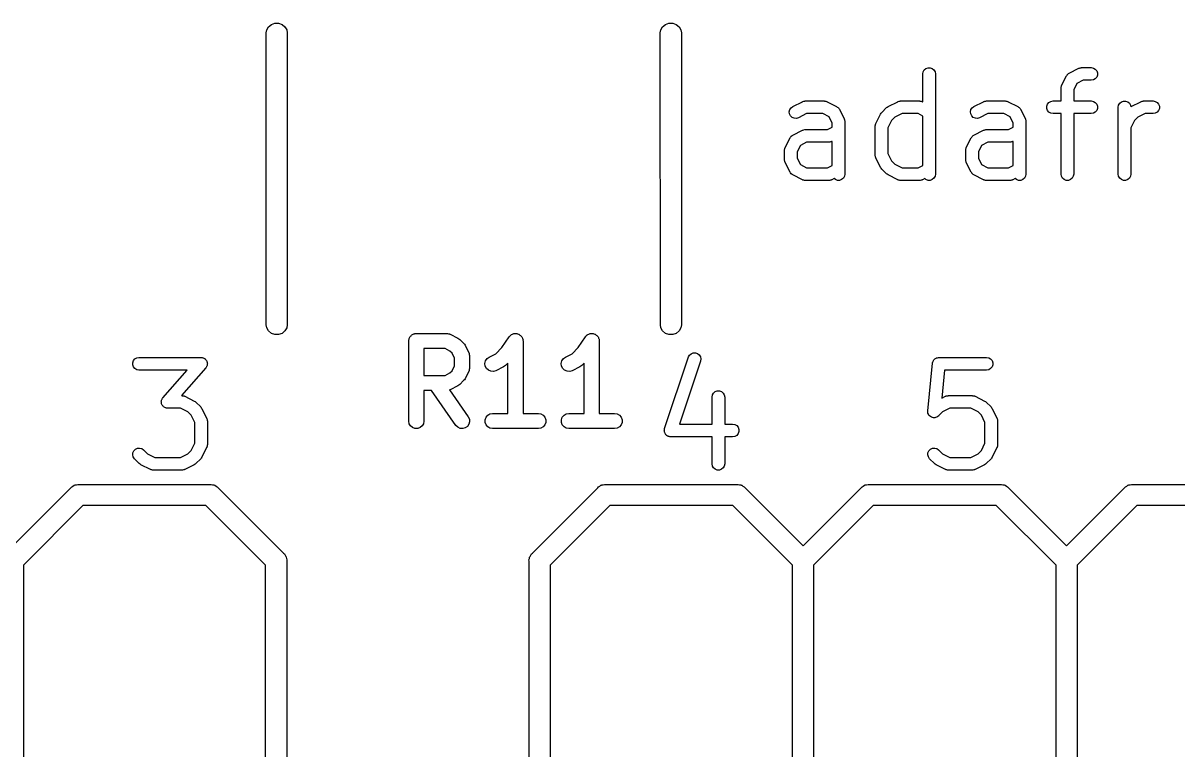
# Model space of a CAD drawing. Extents: x 116.1 to 178.6, y -119.4 to -92.3.
# Drawn here: x 130.82 to 141.95, y -112.41 to -105.41 of the extents above; entities that cross this region are included whole.
import ezdxf

# ---------------------------------------------------------------- set-up
doc = ezdxf.new("R2010")
doc.units = 0
doc.header["$MEASUREMENT"] = 0
doc.layers.add('BLACK', color=7, linetype='CONTINUOUS')

msp = doc.modelspace()

# ---------------------------------------------------------------- linework, layer by layer
at = {"layer": 'BLACK', "linetype": 'CONTINUOUS'}
for p, q in [((133.169, -105.473), (133.187, -105.442)), ((133.187, -105.442), (133.215, -105.419)), ((133.215, -105.419), (133.248, -105.407)), ((133.248, -105.407), (133.284, -105.407)), ((133.284, -105.407), (133.318, -105.419)), ((133.318, -105.419), (133.345, -105.442)), ((133.345, -105.442), (133.363, -105.473)), ((136.969, -105.473), (136.987, -105.442)), ((136.987, -105.442), (137.015, -105.419)), ((137.015, -105.419), (137.048, -105.407)), ((137.048, -105.407), (137.084, -105.407)), ((137.084, -105.407), (137.118, -105.419)), ((137.118, -105.419), (137.145, -105.442)), ((137.145, -105.442), (137.163, -105.473)), ((133.165, -105.5), (133.169, -105.473)), ((133.165, -108.317), (133.165, -105.5)), ((133.363, -105.473), (133.368, -105.5)), ((133.368, -105.5), (133.368, -108.317)), ((136.964, -105.5), (136.969, -105.473)), ((136.965, -108.317), (136.964, -105.5)), ((137.163, -105.473), (137.168, -105.5)), ((137.168, -105.5), (137.168, -108.317)), ((139.495, -105.897), (139.499, -105.877)), ((139.499, -105.877), (139.509, -105.858)), ((139.509, -105.858), (139.526, -105.845)), ((139.526, -105.845), (139.546, -105.837)), ((139.546, -105.837), (139.567, -105.837)), ((139.567, -105.837), (139.587, -105.845)), ((139.587, -105.845), (139.603, -105.858)), ((139.603, -105.858), (139.613, -105.877)), ((139.613, -105.877), (139.617, -105.897)), ((140.901, -105.894), (140.908, -105.889)), ((140.908, -105.889), (141, -105.843)), ((141, -105.843), (141.003, -105.842)), ((141.003, -105.842), (141.006, -105.84)), ((141.006, -105.84), (141.013, -105.839)), ((141.013, -105.839), (141.02, -105.837)), ((141.02, -105.837), (141.023, -105.837)), ((141.023, -105.837), (141.027, -105.836)), ((141.027, -105.836), (141.119, -105.836)), ((141.119, -105.836), (141.14, -105.84)), ((141.14, -105.84), (141.158, -105.851)), ((141.158, -105.851), (141.172, -105.867)), ((141.172, -105.867), (141.179, -105.887)), ((141.179, -105.887), (141.179, -105.908)), ((139.495, -106.166), (139.495, -105.897)), ((139.617, -105.897), (139.617, -106.863)), ((140.834, -106.008), (140.88, -105.916)), ((140.88, -105.916), (140.886, -105.909)), ((140.886, -105.909), (140.891, -105.901)), ((140.891, -105.901), (140.892, -105.9)), ((140.892, -105.9), (140.893, -105.899)), ((140.893, -105.899), (140.901, -105.894)), ((140.98, -105.989), (140.95, -106.05)), ((141.041, -105.958), (140.98, -105.989)), ((141.119, -105.958), (141.041, -105.958)), ((141.14, -105.955), (141.119, -105.958)), ((141.158, -105.944), (141.14, -105.955)), ((141.172, -105.928), (141.158, -105.944)), ((141.179, -105.908), (141.172, -105.928)), ((140.828, -106.028), (140.83, -106.022)), ((140.829, -106.032), (140.828, -106.028)), ((140.828, -106.035), (140.829, -106.032)), ((140.828, -106.158), (140.828, -106.035)), ((140.83, -106.022), (140.832, -106.014)), ((140.832, -106.014), (140.833, -106.011)), ((140.833, -106.011), (140.834, -106.008)), ((140.95, -106.05), (140.95, -106.158)), ((138.213, -106.241), (138.225, -106.223)), ((138.225, -106.223), (138.242, -106.211)), ((138.242, -106.211), (138.334, -106.165)), ((138.334, -106.165), (138.337, -106.164)), ((138.337, -106.164), (138.34, -106.162)), ((138.34, -106.162), (138.347, -106.161)), ((138.347, -106.161), (138.354, -106.159)), ((138.354, -106.159), (138.358, -106.159)), ((138.358, -106.159), (138.361, -106.158)), ((138.361, -106.158), (138.545, -106.158)), ((138.545, -106.158), (138.548, -106.159)), ((138.548, -106.159), (138.552, -106.159)), ((138.552, -106.159), (138.559, -106.161)), ((138.559, -106.161), (138.566, -106.162)), ((138.566, -106.162), (138.569, -106.164)), ((138.569, -106.164), (138.572, -106.165)), ((138.572, -106.165), (138.664, -106.211)), ((138.664, -106.211), (138.671, -106.216)), ((138.671, -106.216), (138.679, -106.221)), ((138.679, -106.221), (138.68, -106.222)), ((138.68, -106.222), (138.681, -106.223)), ((138.681, -106.223), (138.686, -106.231)), ((139.099, -106.268), (139.145, -106.222)), ((139.145, -106.222), (139.153, -106.216)), ((139.153, -106.216), (139.161, -106.211)), ((139.161, -106.211), (139.253, -106.165)), ((139.253, -106.165), (139.256, -106.164)), ((139.256, -106.164), (139.259, -106.162)), ((139.259, -106.162), (139.267, -106.161)), ((139.267, -106.161), (139.273, -106.159)), ((139.273, -106.159), (139.277, -106.159)), ((139.277, -106.159), (139.28, -106.158)), ((139.28, -106.158), (139.464, -106.158)), ((139.464, -106.158), (139.468, -106.159)), ((139.468, -106.159), (139.471, -106.159)), ((139.471, -106.159), (139.478, -106.161)), ((139.478, -106.161), (139.485, -106.162)), ((139.485, -106.162), (139.488, -106.164)), ((139.488, -106.164), (139.491, -106.165)), ((139.491, -106.165), (139.495, -106.166)), ((139.96, -106.241), (139.971, -106.223)), ((139.971, -106.223), (139.988, -106.211)), ((139.988, -106.211), (140.08, -106.165)), ((140.08, -106.165), (140.084, -106.164)), ((140.084, -106.164), (140.087, -106.162)), ((140.087, -106.162), (140.094, -106.161)), ((140.094, -106.161), (140.101, -106.159)), ((140.101, -106.159), (140.104, -106.159)), ((140.104, -106.159), (140.108, -106.158)), ((140.108, -106.158), (140.291, -106.158)), ((140.291, -106.158), (140.295, -106.159)), ((140.295, -106.159), (140.298, -106.159)), ((140.298, -106.159), (140.305, -106.161)), ((140.305, -106.161), (140.312, -106.162)), ((140.312, -106.162), (140.315, -106.164)), ((140.315, -106.164), (140.319, -106.165)), ((140.319, -106.165), (140.411, -106.211)), ((140.411, -106.211), (140.418, -106.216)), ((140.418, -106.216), (140.425, -106.221)), ((140.425, -106.221), (140.426, -106.222)), ((140.426, -106.222), (140.428, -106.223)), ((140.428, -106.223), (140.433, -106.231)), ((140.691, -106.209), (140.698, -106.189)), ((140.691, -106.23), (140.691, -106.209)), ((140.698, -106.189), (140.712, -106.172)), ((140.712, -106.172), (140.73, -106.162)), ((140.73, -106.162), (140.751, -106.158)), ((140.751, -106.158), (140.828, -106.158)), ((140.95, -106.158), (141.119, -106.158)), ((141.119, -106.158), (141.14, -106.162)), ((141.14, -106.162), (141.158, -106.172)), ((141.158, -106.172), (141.172, -106.189)), ((141.172, -106.189), (141.179, -106.209)), ((141.179, -106.209), (141.179, -106.23)), ((141.38, -106.219), (141.383, -106.198)), ((141.38, -106.863), (141.38, -106.219)), ((141.383, -106.198), (141.394, -106.18)), ((141.394, -106.18), (141.41, -106.166)), ((141.41, -106.166), (141.43, -106.159)), ((141.43, -106.159), (141.451, -106.159)), ((141.451, -106.159), (141.471, -106.166)), ((141.471, -106.166), (141.487, -106.18)), ((141.487, -106.18), (141.498, -106.198)), ((141.498, -106.198), (141.501, -106.214)), ((141.501, -106.214), (141.505, -106.211)), ((141.505, -106.211), (141.597, -106.165)), ((141.597, -106.165), (141.6, -106.164)), ((141.6, -106.164), (141.604, -106.162)), ((141.604, -106.162), (141.611, -106.161)), ((141.611, -106.161), (141.617, -106.159)), ((141.617, -106.159), (141.621, -106.159)), ((141.621, -106.159), (141.624, -106.158)), ((141.624, -106.158), (141.716, -106.158)), ((141.716, -106.158), (141.737, -106.162)), ((141.737, -106.162), (141.755, -106.172)), ((141.755, -106.172), (141.769, -106.189)), ((141.769, -106.189), (141.776, -106.209)), ((141.776, -106.209), (141.776, -106.23)), ((138.208, -106.261), (138.213, -106.241)), ((138.211, -106.283), (138.208, -106.261)), ((138.22, -106.301), (138.211, -106.283)), ((138.236, -106.316), (138.22, -106.301)), ((138.255, -106.324), (138.236, -106.316)), ((138.276, -106.326), (138.255, -106.324)), ((138.296, -106.32), (138.276, -106.326)), ((138.375, -106.28), (138.296, -106.32)), ((138.531, -106.28), (138.375, -106.28)), ((138.591, -106.311), (138.531, -106.28)), ((138.622, -106.371), (138.591, -106.311)), ((138.686, -106.231), (138.691, -106.238)), ((138.691, -106.238), (138.737, -106.33)), ((138.737, -106.33), (138.738, -106.333)), ((138.738, -106.333), (138.74, -106.336)), ((139.042, -106.376), (139.088, -106.284)), ((139.088, -106.284), (139.094, -106.276)), ((139.094, -106.276), (139.099, -106.268)), ((139.225, -106.315), (139.193, -106.347)), ((139.295, -106.28), (139.225, -106.315)), ((139.45, -106.28), (139.295, -106.28)), ((139.495, -106.303), (139.45, -106.28)), ((139.495, -106.779), (139.495, -106.303)), ((139.955, -106.261), (139.96, -106.241)), ((139.957, -106.283), (139.955, -106.261)), ((139.967, -106.301), (139.957, -106.283)), ((139.982, -106.316), (139.967, -106.301)), ((140.002, -106.324), (139.982, -106.316)), ((140.023, -106.326), (140.002, -106.324)), ((140.043, -106.32), (140.023, -106.326)), ((140.122, -106.28), (140.043, -106.32)), ((140.277, -106.28), (140.122, -106.28)), ((140.338, -106.311), (140.277, -106.28)), ((140.368, -106.371), (140.338, -106.311)), ((140.433, -106.231), (140.438, -106.238)), ((140.438, -106.238), (140.484, -106.33)), ((140.484, -106.33), (140.485, -106.333)), ((140.485, -106.333), (140.487, -106.336)), ((140.698, -106.25), (140.691, -106.23)), ((140.712, -106.266), (140.698, -106.25)), ((140.73, -106.276), (140.712, -106.266)), ((140.751, -106.28), (140.73, -106.276)), ((140.828, -106.28), (140.751, -106.28)), ((140.828, -106.863), (140.828, -106.28)), ((141.119, -106.28), (140.95, -106.28)), ((140.95, -106.28), (140.95, -106.863)), ((141.14, -106.276), (141.119, -106.28)), ((141.158, -106.266), (141.14, -106.276)), ((141.172, -106.25), (141.158, -106.266)), ((141.179, -106.23), (141.172, -106.25)), ((141.569, -106.315), (141.537, -106.347)), ((141.639, -106.28), (141.569, -106.315)), ((141.716, -106.28), (141.639, -106.28)), ((141.737, -106.276), (141.716, -106.28)), ((141.755, -106.266), (141.737, -106.276)), ((141.769, -106.25), (141.755, -106.266)), ((141.776, -106.23), (141.769, -106.25)), ((138.242, -106.486), (138.334, -106.44)), ((138.334, -106.44), (138.337, -106.439)), ((138.337, -106.439), (138.34, -106.438)), ((138.34, -106.438), (138.347, -106.436)), ((138.347, -106.436), (138.354, -106.434)), ((138.354, -106.434), (138.358, -106.435)), ((138.358, -106.435), (138.361, -106.434)), ((138.361, -106.434), (138.576, -106.434)), ((138.576, -106.434), (138.622, -106.411)), ((138.622, -106.411), (138.622, -106.371)), ((138.74, -106.336), (138.741, -106.343)), ((138.741, -106.343), (138.743, -106.35)), ((138.743, -106.35), (138.743, -106.354)), ((138.743, -106.354), (138.744, -106.357)), ((138.744, -106.357), (138.744, -106.863)), ((139.036, -106.396), (139.038, -106.389)), ((139.036, -106.4), (139.036, -106.396)), ((139.036, -106.403), (139.036, -106.4)), ((139.036, -106.679), (139.036, -106.403)), ((139.038, -106.389), (139.039, -106.382)), ((139.039, -106.382), (139.041, -106.379)), ((139.041, -106.379), (139.042, -106.376)), ((139.193, -106.347), (139.157, -106.417)), ((139.157, -106.417), (139.157, -106.664)), ((139.988, -106.486), (140.08, -106.44)), ((140.08, -106.44), (140.084, -106.439)), ((140.084, -106.439), (140.087, -106.438)), ((140.087, -106.438), (140.094, -106.436)), ((140.094, -106.436), (140.101, -106.434)), ((140.101, -106.434), (140.104, -106.435)), ((140.104, -106.435), (140.108, -106.434)), ((140.108, -106.434), (140.323, -106.434)), ((140.323, -106.434), (140.368, -106.411)), ((140.368, -106.411), (140.368, -106.371)), ((140.487, -106.336), (140.488, -106.343)), ((140.488, -106.343), (140.49, -106.35)), ((140.49, -106.35), (140.49, -106.354)), ((140.49, -106.354), (140.49, -106.357)), ((140.49, -106.357), (140.49, -106.863)), ((141.537, -106.347), (141.501, -106.417)), ((141.501, -106.417), (141.501, -106.863)), ((138.169, -106.606), (138.215, -106.514)), ((138.215, -106.514), (138.22, -106.506)), ((138.22, -106.506), (138.225, -106.499)), ((138.225, -106.499), (138.226, -106.498)), ((138.226, -106.498), (138.227, -106.497)), ((138.227, -106.497), (138.235, -106.492)), ((138.235, -106.492), (138.242, -106.486)), ((138.375, -106.556), (138.315, -106.586)), ((138.591, -106.556), (138.375, -106.556)), ((138.594, -106.555), (138.591, -106.556)), ((138.598, -106.556), (138.594, -106.555)), ((138.605, -106.553), (138.598, -106.556)), ((138.612, -106.552), (138.605, -106.553)), ((138.615, -106.55), (138.612, -106.552)), ((138.618, -106.549), (138.615, -106.55)), ((138.622, -106.548), (138.618, -106.549)), ((138.622, -106.779), (138.622, -106.548)), ((139.915, -106.606), (139.961, -106.514)), ((139.961, -106.514), (139.967, -106.506)), ((139.967, -106.506), (139.971, -106.499)), ((139.971, -106.499), (139.973, -106.498)), ((139.973, -106.498), (139.974, -106.497)), ((139.974, -106.497), (139.981, -106.492)), ((139.981, -106.492), (139.988, -106.486)), ((140.122, -106.556), (140.061, -106.586)), ((140.337, -106.556), (140.122, -106.556)), ((140.341, -106.555), (140.337, -106.556)), ((140.344, -106.556), (140.341, -106.555)), ((140.351, -106.553), (140.344, -106.556)), ((140.358, -106.552), (140.351, -106.553)), ((140.361, -106.55), (140.358, -106.552)), ((140.365, -106.549), (140.361, -106.55)), ((140.368, -106.548), (140.365, -106.549)), ((140.368, -106.779), (140.368, -106.548)), ((138.162, -106.633), (138.163, -106.629)), ((138.162, -106.725), (138.162, -106.633)), ((138.163, -106.626), (138.165, -106.619)), ((138.163, -106.629), (138.163, -106.626)), ((138.165, -106.619), (138.166, -106.612)), ((138.166, -106.612), (138.168, -106.609)), ((138.168, -106.609), (138.169, -106.606)), ((138.315, -106.586), (138.284, -106.647)), ((138.284, -106.647), (138.284, -106.71)), ((139.157, -106.664), (139.193, -106.735)), ((139.909, -106.626), (139.911, -106.619)), ((139.909, -106.629), (139.909, -106.626)), ((139.909, -106.633), (139.909, -106.629)), ((139.909, -106.725), (139.909, -106.633)), ((139.911, -106.619), (139.912, -106.612)), ((139.912, -106.612), (139.914, -106.609)), ((139.914, -106.609), (139.915, -106.606)), ((140.061, -106.586), (140.031, -106.647)), ((140.031, -106.647), (140.031, -106.71)), ((138.163, -106.728), (138.162, -106.725)), ((138.163, -106.732), (138.163, -106.728)), ((138.165, -106.739), (138.163, -106.732)), ((138.166, -106.746), (138.165, -106.739)), ((138.168, -106.749), (138.166, -106.746)), ((138.169, -106.752), (138.168, -106.749)), ((138.215, -106.844), (138.169, -106.752)), ((138.284, -106.71), (138.315, -106.771)), ((138.315, -106.771), (138.375, -106.802)), ((138.576, -106.802), (138.622, -106.779)), ((139.036, -106.682), (139.036, -106.679)), ((139.036, -106.686), (139.036, -106.682)), ((139.038, -106.693), (139.036, -106.686)), ((139.039, -106.7), (139.038, -106.693)), ((139.041, -106.703), (139.039, -106.7)), ((139.042, -106.706), (139.041, -106.703)), ((139.088, -106.798), (139.042, -106.706)), ((139.193, -106.735), (139.225, -106.767)), ((139.225, -106.767), (139.295, -106.802)), ((139.45, -106.802), (139.495, -106.779)), ((139.909, -106.728), (139.909, -106.725)), ((139.909, -106.732), (139.909, -106.728)), ((139.911, -106.739), (139.909, -106.732)), ((139.912, -106.746), (139.911, -106.739)), ((139.914, -106.749), (139.912, -106.746)), ((139.915, -106.752), (139.914, -106.749)), ((139.961, -106.844), (139.915, -106.752)), ((140.031, -106.71), (140.061, -106.771)), ((140.061, -106.771), (140.122, -106.802)), ((140.323, -106.802), (140.368, -106.779)), ((138.22, -106.851), (138.215, -106.844)), ((138.225, -106.859), (138.22, -106.851)), ((138.226, -106.86), (138.225, -106.859)), ((138.227, -106.861), (138.226, -106.86)), ((138.235, -106.866), (138.227, -106.861)), ((138.242, -106.871), (138.235, -106.866)), ((138.334, -106.917), (138.242, -106.871)), ((138.375, -106.802), (138.576, -106.802)), ((138.74, -106.883), (138.73, -106.902)), ((138.744, -106.863), (138.74, -106.883)), ((139.094, -106.806), (139.088, -106.798)), ((139.099, -106.814), (139.094, -106.806)), ((139.145, -106.86), (139.099, -106.814)), ((139.153, -106.865), (139.145, -106.86)), ((139.161, -106.871), (139.153, -106.865)), ((139.253, -106.917), (139.161, -106.871)), ((139.295, -106.802), (139.45, -106.802)), ((139.613, -106.883), (139.603, -106.902)), ((139.617, -106.863), (139.613, -106.883)), ((139.967, -106.851), (139.961, -106.844)), ((139.971, -106.859), (139.967, -106.851)), ((139.973, -106.86), (139.971, -106.859)), ((139.974, -106.861), (139.973, -106.86)), ((139.981, -106.866), (139.974, -106.861)), ((139.988, -106.871), (139.981, -106.866)), ((140.08, -106.917), (139.988, -106.871)), ((140.122, -106.802), (140.323, -106.802)), ((140.487, -106.883), (140.476, -106.902)), ((140.49, -106.863), (140.487, -106.883)), ((140.832, -106.883), (140.828, -106.863)), ((140.842, -106.902), (140.832, -106.883)), ((140.946, -106.883), (140.936, -106.902)), ((140.95, -106.863), (140.946, -106.883)), ((141.383, -106.883), (141.38, -106.863)), ((141.394, -106.902), (141.383, -106.883)), ((141.498, -106.883), (141.487, -106.902)), ((141.501, -106.863), (141.498, -106.883)), ((138.337, -106.918), (138.334, -106.917)), ((138.34, -106.92), (138.337, -106.918)), ((138.347, -106.921), (138.34, -106.92)), ((138.354, -106.923), (138.347, -106.921)), ((138.358, -106.923), (138.354, -106.923)), ((138.361, -106.924), (138.358, -106.923)), ((138.591, -106.924), (138.361, -106.924)), ((138.594, -106.923), (138.591, -106.924)), ((138.598, -106.923), (138.594, -106.923)), ((138.605, -106.921), (138.598, -106.923)), ((138.612, -106.92), (138.605, -106.921)), ((138.615, -106.918), (138.612, -106.92)), ((138.618, -106.917), (138.615, -106.918)), ((138.641, -106.906), (138.618, -106.917)), ((138.652, -106.915), (138.641, -106.906)), ((138.672, -106.923), (138.652, -106.915)), ((138.693, -106.923), (138.672, -106.923)), ((138.713, -106.915), (138.693, -106.923)), ((138.73, -106.902), (138.713, -106.915)), ((139.256, -106.918), (139.253, -106.917)), ((139.259, -106.92), (139.256, -106.918)), ((139.267, -106.921), (139.259, -106.92)), ((139.273, -106.923), (139.267, -106.921)), ((139.277, -106.923), (139.273, -106.923)), ((139.28, -106.924), (139.277, -106.923)), ((139.464, -106.924), (139.28, -106.924)), ((139.468, -106.923), (139.464, -106.924)), ((139.471, -106.923), (139.468, -106.923)), ((139.478, -106.921), (139.471, -106.923)), ((139.485, -106.92), (139.478, -106.921)), ((139.488, -106.918), (139.485, -106.92)), ((139.491, -106.917), (139.488, -106.918)), ((139.514, -106.906), (139.491, -106.917)), ((139.526, -106.915), (139.514, -106.906)), ((139.546, -106.923), (139.526, -106.915)), ((139.567, -106.923), (139.546, -106.923)), ((139.587, -106.915), (139.567, -106.923)), ((139.603, -106.902), (139.587, -106.915)), ((140.084, -106.918), (140.08, -106.917)), ((140.087, -106.92), (140.084, -106.918)), ((140.094, -106.921), (140.087, -106.92)), ((140.101, -106.923), (140.094, -106.921)), ((140.104, -106.923), (140.101, -106.923)), ((140.108, -106.924), (140.104, -106.923)), ((140.337, -106.924), (140.108, -106.924)), ((140.341, -106.923), (140.337, -106.924)), ((140.344, -106.923), (140.341, -106.923)), ((140.351, -106.921), (140.344, -106.923)), ((140.358, -106.92), (140.351, -106.921)), ((140.361, -106.918), (140.358, -106.92)), ((140.365, -106.917), (140.361, -106.918)), ((140.387, -106.906), (140.365, -106.917)), ((140.399, -106.915), (140.387, -106.906)), ((140.419, -106.923), (140.399, -106.915)), ((140.44, -106.923), (140.419, -106.923)), ((140.46, -106.915), (140.44, -106.923)), ((140.476, -106.902), (140.46, -106.915)), ((140.859, -106.915), (140.842, -106.902)), ((140.878, -106.923), (140.859, -106.915)), ((140.9, -106.923), (140.878, -106.923)), ((140.919, -106.915), (140.9, -106.923)), ((140.936, -106.902), (140.919, -106.915)), ((141.41, -106.915), (141.394, -106.902)), ((141.43, -106.923), (141.41, -106.915)), ((141.451, -106.923), (141.43, -106.923)), ((141.471, -106.915), (141.451, -106.923)), ((141.487, -106.902), (141.471, -106.915)), ((133.169, -108.344), (133.165, -108.317)), ((133.368, -108.317), (133.363, -108.344)), ((136.969, -108.344), (136.965, -108.317)), ((137.168, -108.317), (137.163, -108.344)), ((133.187, -108.375), (133.169, -108.344)), ((133.215, -108.398), (133.187, -108.375)), ((133.248, -108.41), (133.215, -108.398)), ((133.284, -108.41), (133.248, -108.41)), ((133.318, -108.398), (133.284, -108.41)), ((133.345, -108.375), (133.318, -108.398)), ((133.363, -108.344), (133.345, -108.375)), ((134.542, -108.453), (134.543, -108.447)), ((134.543, -108.447), (134.546, -108.441)), ((134.546, -108.441), (134.549, -108.435)), ((134.549, -108.435), (134.553, -108.43)), ((134.553, -108.43), (134.556, -108.425)), ((134.556, -108.425), (134.561, -108.421)), ((134.561, -108.421), (134.565, -108.416)), ((134.565, -108.416), (134.57, -108.413)), ((134.57, -108.413), (134.575, -108.408)), ((134.575, -108.408), (134.581, -108.406)), ((134.581, -108.406), (134.587, -108.403)), ((134.587, -108.403), (134.593, -108.402)), ((134.593, -108.402), (134.599, -108.4)), ((134.599, -108.4), (134.606, -108.4)), ((134.606, -108.4), (134.612, -108.399)), ((134.612, -108.399), (134.906, -108.399)), ((134.906, -108.399), (134.91, -108.399)), ((134.91, -108.399), (134.914, -108.399)), ((134.914, -108.399), (134.923, -108.402)), ((134.923, -108.402), (134.931, -108.403)), ((134.931, -108.403), (134.935, -108.405)), ((134.935, -108.405), (134.939, -108.406)), ((134.939, -108.406), (135.012, -108.443)), ((135.012, -108.443), (135.022, -108.45)), ((135.022, -108.45), (135.031, -108.457)), ((135.438, -108.536), (135.507, -108.431)), ((135.507, -108.431), (135.51, -108.428)), ((135.51, -108.428), (135.512, -108.425)), ((135.512, -108.425), (135.519, -108.419)), ((135.519, -108.419), (135.525, -108.413)), ((135.525, -108.413), (135.528, -108.411)), ((135.528, -108.411), (135.531, -108.408)), ((135.531, -108.408), (135.54, -108.405)), ((135.54, -108.405), (135.547, -108.402)), ((135.547, -108.402), (135.551, -108.401)), ((135.551, -108.401), (135.555, -108.4)), ((135.555, -108.4), (135.564, -108.4)), ((135.564, -108.4), (135.573, -108.399)), ((135.573, -108.399), (135.577, -108.4)), ((135.577, -108.4), (135.581, -108.4)), ((135.581, -108.4), (135.589, -108.403)), ((135.589, -108.403), (135.597, -108.405)), ((135.597, -108.405), (135.601, -108.407)), ((135.601, -108.407), (135.604, -108.408)), ((135.604, -108.408), (135.611, -108.414)), ((135.611, -108.414), (135.618, -108.419)), ((135.618, -108.419), (135.621, -108.422)), ((135.621, -108.422), (135.624, -108.425)), ((135.624, -108.425), (135.628, -108.432)), ((135.628, -108.432), (135.633, -108.439)), ((135.633, -108.439), (135.635, -108.443)), ((135.635, -108.443), (135.637, -108.447)), ((135.637, -108.447), (135.638, -108.455)), ((136.173, -108.536), (136.242, -108.431)), ((136.242, -108.431), (136.245, -108.428)), ((136.245, -108.428), (136.247, -108.425)), ((136.247, -108.425), (136.254, -108.419)), ((136.254, -108.419), (136.26, -108.413)), ((136.26, -108.413), (136.264, -108.411)), ((136.264, -108.411), (136.267, -108.408)), ((136.267, -108.408), (136.275, -108.405)), ((136.275, -108.405), (136.283, -108.402)), ((136.283, -108.402), (136.287, -108.401)), ((136.287, -108.401), (136.291, -108.4)), ((136.291, -108.4), (136.299, -108.4)), ((136.299, -108.4), (136.308, -108.399)), ((136.308, -108.399), (136.312, -108.4)), ((136.312, -108.4), (136.316, -108.4)), ((136.316, -108.4), (136.324, -108.403)), ((136.324, -108.403), (136.333, -108.405)), ((136.333, -108.405), (136.336, -108.407)), ((136.336, -108.407), (136.34, -108.408)), ((136.34, -108.408), (136.347, -108.414)), ((136.347, -108.414), (136.354, -108.419)), ((136.354, -108.419), (136.356, -108.422)), ((136.356, -108.422), (136.359, -108.425)), ((136.359, -108.425), (136.364, -108.432)), ((136.364, -108.432), (136.369, -108.439)), ((136.369, -108.439), (136.37, -108.443)), ((136.37, -108.443), (136.372, -108.447)), ((136.372, -108.447), (136.374, -108.455)), ((136.987, -108.375), (136.969, -108.344)), ((137.015, -108.398), (136.987, -108.375)), ((137.048, -108.41), (137.015, -108.398)), ((137.084, -108.41), (137.048, -108.41)), ((137.118, -108.398), (137.084, -108.41)), ((137.145, -108.375), (137.118, -108.398)), ((137.163, -108.344), (137.145, -108.375)), ((134.539, -108.472), (134.54, -108.466)), ((134.539, -109.244), (134.539, -108.472)), ((134.54, -108.459), (134.542, -108.453)), ((134.54, -108.466), (134.54, -108.459)), ((134.685, -108.545), (134.685, -108.803)), ((134.889, -108.545), (134.685, -108.545)), ((134.936, -108.569), (134.889, -108.545)), ((135.031, -108.457), (135.068, -108.494)), ((135.068, -108.494), (135.075, -108.503)), ((135.075, -108.503), (135.082, -108.513)), ((135.082, -108.513), (135.119, -108.586)), ((135.378, -108.596), (135.438, -108.536)), ((135.638, -108.455), (135.641, -108.464)), ((135.641, -108.464), (135.64, -108.468)), ((135.64, -108.468), (135.641, -108.472)), ((135.641, -108.472), (135.641, -109.171)), ((136.113, -108.596), (136.173, -108.536)), ((136.374, -108.455), (136.376, -108.464)), ((136.376, -108.464), (136.376, -108.468)), ((136.376, -108.468), (136.376, -108.472)), ((136.376, -108.472), (136.376, -109.171)), ((131.878, -108.681), (131.885, -108.661)), ((131.885, -108.661), (131.899, -108.645)), ((131.899, -108.645), (131.917, -108.634)), ((131.917, -108.634), (131.938, -108.63)), ((131.938, -108.63), (132.536, -108.63)), ((132.536, -108.63), (132.542, -108.632)), ((132.542, -108.632), (132.548, -108.632)), ((132.548, -108.632), (132.552, -108.633)), ((132.552, -108.633), (132.557, -108.634)), ((132.557, -108.634), (132.562, -108.637)), ((132.562, -108.637), (132.567, -108.639)), ((132.567, -108.639), (132.571, -108.642)), ((132.571, -108.642), (132.575, -108.645)), ((132.575, -108.645), (132.579, -108.649)), ((132.579, -108.649), (132.583, -108.653)), ((132.583, -108.653), (132.586, -108.657)), ((132.586, -108.657), (132.589, -108.661)), ((132.589, -108.661), (132.591, -108.667)), ((132.591, -108.667), (132.593, -108.672)), ((132.593, -108.672), (132.594, -108.676)), ((134.956, -108.589), (134.936, -108.569)), ((134.98, -108.636), (134.956, -108.589)), ((134.98, -108.712), (134.98, -108.636)), ((135.119, -108.586), (135.12, -108.59)), ((135.12, -108.59), (135.122, -108.594)), ((135.122, -108.594), (135.123, -108.602)), ((135.123, -108.602), (135.126, -108.611)), ((135.126, -108.611), (135.126, -108.615)), ((135.126, -108.615), (135.126, -108.619)), ((135.126, -108.619), (135.126, -108.729)), ((135.274, -108.688), (135.28, -108.663)), ((135.28, -108.663), (135.294, -108.642)), ((135.294, -108.642), (135.315, -108.627)), ((135.315, -108.627), (135.378, -108.596)), ((136.01, -108.688), (136.016, -108.663)), ((136.016, -108.663), (136.03, -108.642)), ((136.03, -108.642), (136.05, -108.627)), ((136.05, -108.627), (136.113, -108.596)), ((137.006, -109.316), (137.236, -108.626)), ((137.352, -108.665), (137.149, -109.274)), ((137.236, -108.626), (137.246, -108.608)), ((137.246, -108.608), (137.262, -108.594)), ((137.262, -108.594), (137.282, -108.586)), ((137.282, -108.586), (137.303, -108.585)), ((137.303, -108.585), (137.323, -108.592)), ((137.323, -108.592), (137.34, -108.605)), ((137.34, -108.605), (137.351, -108.623)), ((137.351, -108.623), (137.355, -108.644)), ((137.355, -108.644), (137.352, -108.665)), ((139.593, -108.673), (139.595, -108.665)), ((139.595, -108.665), (139.597, -108.663)), ((139.597, -108.661), (139.603, -108.655)), ((139.597, -108.663), (139.597, -108.661)), ((139.603, -108.655), (139.608, -108.648)), ((139.608, -108.648), (139.609, -108.647)), ((139.609, -108.647), (139.611, -108.645)), ((139.611, -108.645), (139.618, -108.641)), ((139.618, -108.641), (139.625, -108.636)), ((139.625, -108.636), (139.627, -108.635)), ((139.627, -108.635), (139.629, -108.634)), ((139.629, -108.634), (139.638, -108.633)), ((139.638, -108.633), (139.646, -108.631)), ((139.646, -108.631), (139.648, -108.631)), ((139.648, -108.631), (139.65, -108.63)), ((139.65, -108.63), (140.11, -108.63)), ((140.11, -108.63), (140.131, -108.634)), ((140.131, -108.634), (140.149, -108.645)), ((140.149, -108.645), (140.163, -108.661)), ((140.163, -108.661), (140.17, -108.681)), ((131.878, -108.702), (131.878, -108.681)), ((131.885, -108.722), (131.878, -108.702)), ((131.899, -108.738), (131.885, -108.722)), ((131.917, -108.749), (131.899, -108.738)), ((131.938, -108.752), (131.917, -108.749)), ((132.401, -108.752), (131.938, -108.752)), ((132.168, -109.019), (132.401, -108.752)), ((132.582, -108.732), (132.348, -108.998)), ((132.585, -108.726), (132.582, -108.732)), ((132.589, -108.722), (132.585, -108.726)), ((132.59, -108.717), (132.589, -108.722)), ((132.593, -108.713), (132.59, -108.717)), ((132.594, -108.708), (132.593, -108.713)), ((132.594, -108.676), (132.596, -108.681)), ((132.596, -108.702), (132.594, -108.708)), ((132.596, -108.681), (132.596, -108.687)), ((132.596, -108.687), (132.597, -108.693)), ((132.597, -108.693), (132.596, -108.697)), ((132.596, -108.697), (132.596, -108.702)), ((134.889, -108.803), (134.936, -108.779)), ((134.936, -108.779), (134.956, -108.759)), ((134.956, -108.759), (134.98, -108.712)), ((135.119, -108.762), (135.082, -108.835)), ((135.12, -108.758), (135.119, -108.762)), ((135.122, -108.754), (135.12, -108.758)), ((135.123, -108.746), (135.122, -108.754)), ((135.126, -108.738), (135.123, -108.746)), ((135.126, -108.729), (135.126, -108.733)), ((135.126, -108.733), (135.126, -108.738)), ((135.277, -108.713), (135.274, -108.688)), ((135.289, -108.736), (135.277, -108.713)), ((135.307, -108.753), (135.289, -108.736)), ((135.33, -108.764), (135.307, -108.753)), ((135.356, -108.765), (135.33, -108.764)), ((135.38, -108.758), (135.356, -108.765)), ((135.454, -108.721), (135.38, -108.758)), ((135.463, -108.714), (135.454, -108.721)), ((135.473, -108.707), (135.463, -108.714)), ((135.495, -108.685), (135.473, -108.707)), ((135.495, -109.171), (135.495, -108.685)), ((136.013, -108.713), (136.01, -108.688)), ((136.024, -108.736), (136.013, -108.713)), ((136.042, -108.753), (136.024, -108.736)), ((136.066, -108.764), (136.042, -108.753)), ((136.091, -108.765), (136.066, -108.764)), ((136.115, -108.758), (136.091, -108.765)), ((136.189, -108.721), (136.115, -108.758)), ((136.198, -108.714), (136.189, -108.721)), ((136.208, -108.707), (136.198, -108.714)), ((136.23, -108.685), (136.208, -108.707)), ((136.23, -109.171), (136.23, -108.685)), ((139.544, -109.145), (139.589, -108.685)), ((139.589, -108.685), (139.59, -108.683)), ((139.59, -108.681), (139.593, -108.673)), ((139.59, -108.683), (139.59, -108.681)), ((139.705, -108.752), (139.678, -109.023)), ((140.11, -108.752), (139.705, -108.752)), ((140.131, -108.749), (140.11, -108.752)), ((140.149, -108.738), (140.131, -108.749)), ((140.163, -108.722), (140.149, -108.738)), ((140.17, -108.702), (140.163, -108.722)), ((140.17, -108.681), (140.17, -108.702)), ((134.685, -108.803), (134.889, -108.803)), ((135.031, -108.891), (135.022, -108.898)), ((135.068, -108.854), (135.031, -108.891)), ((135.075, -108.845), (135.068, -108.854)), ((135.082, -108.835), (135.075, -108.845)), ((132.348, -108.998), (132.352, -108.998)), ((132.352, -108.998), (132.355, -108.999)), ((132.355, -108.999), (132.359, -108.999)), ((132.359, -108.999), (132.366, -109.001)), ((132.366, -109.001), (132.373, -109.002)), ((132.373, -109.002), (132.376, -109.004)), ((132.376, -109.004), (132.379, -109.005)), ((132.379, -109.005), (132.471, -109.051)), ((134.758, -108.949), (134.685, -108.949)), ((134.685, -108.949), (134.685, -109.244)), ((134.993, -109.286), (134.758, -108.949)), ((134.935, -108.943), (134.933, -108.944)), ((134.933, -108.944), (135.113, -109.202)), ((134.939, -108.942), (134.935, -108.943)), ((135.012, -108.905), (134.939, -108.942)), ((135.022, -108.898), (135.012, -108.905)), ((137.463, -109.013), (137.467, -108.992)), ((137.467, -108.992), (137.477, -108.974)), ((137.477, -108.974), (137.493, -108.96)), ((137.493, -108.96), (137.513, -108.953)), ((137.513, -108.953), (137.534, -108.953)), ((137.534, -108.953), (137.554, -108.96)), ((137.554, -108.96), (137.571, -108.974)), ((137.571, -108.974), (137.581, -108.992)), ((137.581, -108.992), (137.585, -109.013)), ((139.678, -109.023), (139.715, -109.005)), ((139.715, -109.005), (139.718, -109.004)), ((139.718, -109.004), (139.721, -109.002)), ((139.721, -109.002), (139.728, -109.001)), ((139.728, -109.001), (139.735, -108.999)), ((139.735, -108.999), (139.739, -108.999)), ((139.739, -108.999), (139.742, -108.998)), ((139.742, -108.998), (139.972, -108.998)), ((139.972, -108.998), (139.975, -108.999)), ((139.975, -108.999), (139.979, -108.999)), ((139.979, -108.999), (139.986, -109.001)), ((139.986, -109.001), (139.993, -109.002)), ((139.993, -109.002), (139.996, -109.004)), ((139.996, -109.004), (139.999, -109.005)), ((139.999, -109.005), (140.091, -109.051)), ((132.153, -109.058), (132.154, -109.053)), ((132.154, -109.064), (132.153, -109.058)), ((132.154, -109.049), (132.156, -109.043)), ((132.154, -109.053), (132.154, -109.049)), ((132.154, -109.07), (132.154, -109.064)), ((132.156, -109.074), (132.154, -109.07)), ((132.156, -109.043), (132.157, -109.037)), ((132.156, -109.079), (132.156, -109.074)), ((132.159, -109.084), (132.156, -109.079)), ((132.157, -109.037), (132.16, -109.033)), ((132.161, -109.09), (132.159, -109.084)), ((132.16, -109.033), (132.161, -109.029)), ((132.161, -109.029), (132.165, -109.024)), ((132.164, -109.093), (132.161, -109.09)), ((132.167, -109.097), (132.164, -109.093)), ((132.165, -109.024), (132.168, -109.019)), ((132.171, -109.101), (132.167, -109.097)), ((132.175, -109.106), (132.171, -109.101)), ((132.179, -109.108), (132.175, -109.106)), ((132.182, -109.111), (132.179, -109.108)), ((132.188, -109.113), (132.182, -109.111)), ((132.193, -109.116), (132.188, -109.113)), ((132.198, -109.117), (132.193, -109.116)), ((132.202, -109.119), (132.198, -109.117)), ((132.471, -109.051), (132.479, -109.056)), ((132.479, -109.056), (132.487, -109.062)), ((132.487, -109.062), (132.533, -109.108)), ((132.533, -109.108), (132.538, -109.116)), ((132.538, -109.116), (132.544, -109.124)), ((137.463, -109.274), (137.463, -109.013)), ((137.585, -109.013), (137.585, -109.274)), ((140.091, -109.051), (140.099, -109.056)), ((140.099, -109.056), (140.107, -109.062)), ((140.107, -109.062), (140.153, -109.108)), ((140.153, -109.108), (140.158, -109.116)), ((140.158, -109.116), (140.164, -109.124)), ((132.208, -109.119), (132.202, -109.119)), ((132.214, -109.12), (132.208, -109.119)), ((132.338, -109.12), (132.214, -109.12)), ((132.408, -109.155), (132.338, -109.12)), ((132.44, -109.187), (132.408, -109.155)), ((132.475, -109.257), (132.44, -109.187)), ((132.544, -109.124), (132.59, -109.216)), ((132.59, -109.216), (132.591, -109.219)), ((132.591, -109.219), (132.593, -109.222)), ((132.593, -109.222), (132.594, -109.229)), ((132.594, -109.229), (132.596, -109.236)), ((135.113, -109.202), (135.124, -109.225)), ((135.124, -109.225), (135.126, -109.25)), ((135.275, -109.231), (135.284, -109.207)), ((135.284, -109.207), (135.3, -109.188)), ((135.3, -109.188), (135.322, -109.175)), ((135.322, -109.175), (135.347, -109.171)), ((135.347, -109.171), (135.495, -109.171)), ((135.641, -109.171), (135.789, -109.171)), ((135.789, -109.171), (135.814, -109.175)), ((135.814, -109.175), (135.836, -109.188)), ((135.836, -109.188), (135.852, -109.207)), ((135.852, -109.207), (135.861, -109.231)), ((136.011, -109.231), (136.019, -109.207)), ((136.019, -109.207), (136.036, -109.188)), ((136.036, -109.188), (136.058, -109.175)), ((136.058, -109.175), (136.083, -109.171)), ((136.083, -109.171), (136.23, -109.171)), ((136.376, -109.171), (136.524, -109.171)), ((136.524, -109.171), (136.549, -109.175)), ((136.549, -109.175), (136.571, -109.188)), ((136.571, -109.188), (136.587, -109.207)), ((136.587, -109.207), (136.596, -109.231)), ((139.543, -109.146), (139.544, -109.145)), ((139.544, -109.156), (139.543, -109.146)), ((139.544, -109.145), (139.544, -109.145)), ((139.545, -109.166), (139.544, -109.156)), ((139.545, -109.167), (139.545, -109.166)), ((139.545, -109.166), (139.545, -109.166)), ((139.55, -109.176), (139.545, -109.167)), ((139.554, -109.185), (139.55, -109.176)), ((139.554, -109.186), (139.554, -109.185)), ((139.561, -109.193), (139.554, -109.186)), ((139.554, -109.186), (139.554, -109.186)), ((139.569, -109.201), (139.561, -109.193)), ((139.578, -109.205), (139.569, -109.201)), ((139.569, -109.201), (139.569, -109.201)), ((139.569, -109.201), (139.569, -109.201)), ((139.588, -109.21), (139.578, -109.205)), ((139.599, -109.211), (139.588, -109.21)), ((139.588, -109.21), (139.588, -109.21)), ((139.588, -109.21), (139.588, -109.21)), ((139.609, -109.212), (139.599, -109.211)), ((139.61, -109.212), (139.609, -109.212)), ((139.609, -109.212), (139.609, -109.212)), ((139.619, -109.209), (139.61, -109.212)), ((139.629, -109.207), (139.619, -109.209)), ((139.63, -109.206), (139.629, -109.207)), ((139.638, -109.2), (139.63, -109.206)), ((139.63, -109.206), (139.63, -109.206)), ((139.647, -109.195), (139.638, -109.2)), ((139.686, -109.155), (139.647, -109.194)), ((139.647, -109.194), (139.647, -109.194)), ((139.647, -109.194), (139.647, -109.195)), ((139.756, -109.12), (139.686, -109.155)), ((139.957, -109.12), (139.756, -109.12)), ((140.028, -109.155), (139.957, -109.12)), ((140.06, -109.187), (140.028, -109.155)), ((140.095, -109.257), (140.06, -109.187)), ((140.164, -109.124), (140.21, -109.216)), ((140.21, -109.216), (140.211, -109.219)), ((140.211, -109.219), (140.213, -109.222)), ((140.213, -109.222), (140.214, -109.229)), ((140.214, -109.229), (140.216, -109.236)), ((132.475, -109.458), (132.475, -109.257)), ((132.596, -109.236), (132.596, -109.24)), ((132.596, -109.24), (132.597, -109.243)), ((132.597, -109.243), (132.597, -109.473)), ((134.543, -109.269), (134.539, -109.244)), ((134.556, -109.291), (134.543, -109.269)), ((134.575, -109.307), (134.556, -109.291)), ((134.599, -109.316), (134.575, -109.307)), ((134.625, -109.316), (134.599, -109.316)), ((134.648, -109.307), (134.625, -109.316)), ((134.668, -109.291), (134.648, -109.307)), ((134.681, -109.269), (134.668, -109.291)), ((134.685, -109.244), (134.681, -109.269)), ((135.011, -109.304), (134.993, -109.286)), ((135.034, -109.315), (135.011, -109.304)), ((135.06, -109.317), (135.034, -109.315)), ((135.084, -109.31), (135.06, -109.317)), ((135.105, -109.296), (135.084, -109.31)), ((135.119, -109.275), (135.105, -109.296)), ((135.126, -109.25), (135.119, -109.275)), ((135.275, -109.257), (135.275, -109.231)), ((135.284, -109.281), (135.275, -109.257)), ((135.3, -109.3), (135.284, -109.281)), ((135.322, -109.313), (135.3, -109.3)), ((135.347, -109.317), (135.322, -109.313)), ((135.789, -109.317), (135.347, -109.317)), ((135.814, -109.313), (135.789, -109.317)), ((135.836, -109.3), (135.814, -109.313)), ((135.852, -109.281), (135.836, -109.3)), ((135.861, -109.257), (135.852, -109.281)), ((135.861, -109.231), (135.861, -109.257)), ((136.011, -109.257), (136.011, -109.231)), ((136.019, -109.281), (136.011, -109.257)), ((136.036, -109.3), (136.019, -109.281)), ((136.058, -109.313), (136.036, -109.3)), ((136.083, -109.317), (136.058, -109.313)), ((136.524, -109.317), (136.083, -109.317)), ((136.549, -109.313), (136.524, -109.317)), ((136.571, -109.3), (136.549, -109.313)), ((136.587, -109.281), (136.571, -109.3)), ((136.596, -109.257), (136.587, -109.281)), ((136.596, -109.231), (136.596, -109.257)), ((137.003, -109.337), (137.004, -109.33)), ((137.004, -109.341), (137.003, -109.337)), ((137.004, -109.324), (137.006, -109.32)), ((137.004, -109.33), (137.004, -109.324)), ((137.006, -109.32), (137.006, -109.316)), ((137.149, -109.274), (137.463, -109.274)), ((137.585, -109.274), (137.662, -109.274)), ((137.662, -109.274), (137.683, -109.278)), ((137.683, -109.278), (137.701, -109.288)), ((137.701, -109.288), (137.714, -109.304)), ((137.714, -109.304), (137.722, -109.324)), ((137.722, -109.324), (137.722, -109.345)), ((140.095, -109.458), (140.095, -109.257)), ((140.216, -109.236), (140.216, -109.24)), ((140.216, -109.24), (140.217, -109.243)), ((140.217, -109.243), (140.217, -109.473)), ((137.004, -109.345), (137.004, -109.341)), ((137.006, -109.351), (137.004, -109.345)), ((137.008, -109.357), (137.006, -109.351)), ((137.01, -109.361), (137.008, -109.357)), ((137.011, -109.365), (137.01, -109.361)), ((137.015, -109.37), (137.011, -109.365)), ((137.019, -109.375), (137.015, -109.37)), ((137.022, -109.378), (137.019, -109.375)), ((137.025, -109.382), (137.022, -109.378)), ((137.03, -109.385), (137.025, -109.382)), ((137.035, -109.389), (137.03, -109.385)), ((137.039, -109.39), (137.035, -109.389)), ((137.043, -109.392), (137.039, -109.39)), ((137.049, -109.393), (137.043, -109.392)), ((137.055, -109.395), (137.049, -109.393)), ((137.06, -109.395), (137.055, -109.395)), ((137.064, -109.396), (137.06, -109.395)), ((137.463, -109.396), (137.064, -109.396)), ((137.463, -109.657), (137.463, -109.396)), ((137.662, -109.396), (137.585, -109.396)), ((137.585, -109.396), (137.585, -109.657)), ((137.683, -109.392), (137.662, -109.396)), ((137.701, -109.382), (137.683, -109.392)), ((137.714, -109.365), (137.701, -109.382)), ((137.722, -109.345), (137.714, -109.365)), ((131.878, -109.57), (131.879, -109.549)), ((131.879, -109.549), (131.888, -109.53)), ((131.888, -109.53), (131.903, -109.515)), ((131.903, -109.515), (131.922, -109.506)), ((131.922, -109.506), (131.944, -109.504)), ((131.944, -109.504), (131.964, -109.509)), ((131.964, -109.509), (131.981, -109.522)), ((131.981, -109.522), (132.02, -109.561)), ((132.02, -109.561), (132.091, -109.596)), ((132.338, -109.596), (132.408, -109.561)), ((132.408, -109.561), (132.44, -109.529)), ((132.44, -109.529), (132.475, -109.458)), ((132.59, -109.5), (132.544, -109.592)), ((132.591, -109.497), (132.59, -109.5)), ((132.593, -109.494), (132.591, -109.497)), ((132.594, -109.487), (132.593, -109.494)), ((132.596, -109.48), (132.594, -109.487)), ((132.597, -109.473), (132.596, -109.476)), ((132.596, -109.476), (132.596, -109.48)), ((139.543, -109.57), (139.545, -109.549)), ((139.545, -109.549), (139.554, -109.53)), ((139.554, -109.53), (139.569, -109.515)), ((139.569, -109.515), (139.588, -109.506)), ((139.588, -109.506), (139.61, -109.504)), ((139.61, -109.504), (139.63, -109.509)), ((139.63, -109.509), (139.647, -109.522)), ((139.647, -109.522), (139.686, -109.561)), ((139.686, -109.561), (139.756, -109.596)), ((139.957, -109.596), (140.028, -109.561)), ((140.028, -109.561), (140.06, -109.529)), ((140.06, -109.529), (140.095, -109.458)), ((140.21, -109.5), (140.164, -109.592)), ((140.211, -109.497), (140.21, -109.5)), ((140.213, -109.494), (140.211, -109.497)), ((140.214, -109.487), (140.213, -109.494)), ((140.216, -109.48), (140.214, -109.487)), ((140.217, -109.473), (140.216, -109.476)), ((140.216, -109.476), (140.216, -109.48)), ((131.883, -109.59), (131.878, -109.57)), ((131.895, -109.608), (131.883, -109.59)), ((131.941, -109.654), (131.895, -109.608)), ((131.949, -109.659), (131.941, -109.654)), ((131.957, -109.665), (131.949, -109.659)), ((132.049, -109.711), (131.957, -109.665)), ((132.091, -109.596), (132.338, -109.596)), ((132.471, -109.665), (132.379, -109.711)), ((132.479, -109.659), (132.471, -109.665)), ((132.487, -109.654), (132.479, -109.659)), ((132.533, -109.608), (132.487, -109.654)), ((132.538, -109.6), (132.533, -109.608)), ((132.544, -109.592), (132.538, -109.6)), ((137.467, -109.677), (137.463, -109.657)), ((137.585, -109.657), (137.581, -109.677)), ((139.549, -109.59), (139.543, -109.57)), ((139.561, -109.608), (139.549, -109.59)), ((139.607, -109.654), (139.561, -109.608)), ((139.615, -109.659), (139.607, -109.654)), ((139.623, -109.665), (139.615, -109.659)), ((139.715, -109.711), (139.623, -109.665)), ((139.756, -109.596), (139.957, -109.596)), ((140.091, -109.665), (139.999, -109.711)), ((140.099, -109.659), (140.091, -109.665)), ((140.107, -109.654), (140.099, -109.659)), ((140.153, -109.608), (140.107, -109.654)), ((140.158, -109.6), (140.153, -109.608)), ((140.164, -109.592), (140.158, -109.6)), ((132.052, -109.712), (132.049, -109.711)), ((132.055, -109.714), (132.052, -109.712)), ((132.062, -109.715), (132.055, -109.714)), ((132.069, -109.717), (132.062, -109.715)), ((132.073, -109.717), (132.069, -109.717)), ((132.076, -109.718), (132.073, -109.717)), ((132.352, -109.718), (132.076, -109.718)), ((132.355, -109.717), (132.352, -109.718)), ((132.359, -109.717), (132.355, -109.717)), ((132.366, -109.715), (132.359, -109.717)), ((132.373, -109.714), (132.366, -109.715)), ((132.376, -109.712), (132.373, -109.714)), ((132.379, -109.711), (132.376, -109.712)), ((137.477, -109.696), (137.467, -109.677)), ((137.493, -109.709), (137.477, -109.696)), ((137.513, -109.717), (137.493, -109.709)), ((137.534, -109.717), (137.513, -109.717)), ((137.554, -109.709), (137.534, -109.717)), ((137.571, -109.696), (137.554, -109.709)), ((137.581, -109.677), (137.571, -109.696)), ((139.718, -109.712), (139.715, -109.711)), ((139.721, -109.714), (139.718, -109.712)), ((139.728, -109.715), (139.721, -109.714)), ((139.735, -109.717), (139.728, -109.715)), ((139.739, -109.717), (139.735, -109.717)), ((139.742, -109.718), (139.739, -109.717)), ((139.972, -109.718), (139.742, -109.718)), ((139.975, -109.717), (139.972, -109.718)), ((139.979, -109.717), (139.975, -109.717)), ((139.986, -109.715), (139.979, -109.717)), ((139.993, -109.714), (139.986, -109.715)), ((139.996, -109.712), (139.993, -109.714)), ((139.999, -109.711), (139.996, -109.712)), ((130.721, -110.448), (131.281, -109.888)), ((131.281, -109.888), (131.29, -109.878)), ((131.29, -109.878), (131.301, -109.871)), ((131.301, -109.871), (131.312, -109.863)), ((131.312, -109.863), (131.317, -109.862)), ((131.317, -109.862), (131.321, -109.86)), ((131.321, -109.86), (131.334, -109.857)), ((131.334, -109.857), (131.347, -109.854)), ((131.347, -109.854), (131.361, -109.855)), ((131.361, -109.855), (132.622, -109.855)), ((132.622, -109.855), (132.635, -109.854)), ((132.635, -109.854), (132.648, -109.857)), ((132.648, -109.857), (132.661, -109.86)), ((132.661, -109.86), (132.665, -109.862)), ((132.665, -109.862), (132.67, -109.863)), ((132.67, -109.863), (132.681, -109.871)), ((132.681, -109.871), (132.692, -109.878)), ((132.692, -109.878), (132.701, -109.888)), ((132.701, -109.888), (133.33, -110.517)), ((135.732, -110.517), (136.361, -109.888)), ((136.361, -109.888), (136.37, -109.878)), ((136.37, -109.878), (136.381, -109.871)), ((136.381, -109.871), (136.392, -109.863)), ((136.392, -109.863), (136.397, -109.862)), ((136.397, -109.862), (136.401, -109.86)), ((136.401, -109.86), (136.414, -109.857)), ((136.414, -109.857), (136.427, -109.854)), ((136.427, -109.854), (136.441, -109.855)), ((136.441, -109.855), (137.702, -109.855)), ((137.702, -109.855), (137.715, -109.854)), ((137.715, -109.854), (137.728, -109.857)), ((137.728, -109.857), (137.741, -109.86)), ((137.741, -109.86), (137.745, -109.862)), ((137.745, -109.862), (137.75, -109.863)), ((137.75, -109.863), (137.761, -109.871)), ((137.761, -109.871), (137.772, -109.878)), ((137.772, -109.878), (137.781, -109.888)), ((137.781, -109.888), (138.341, -110.448)), ((138.341, -110.448), (138.901, -109.888)), ((138.901, -109.888), (138.91, -109.878)), ((138.91, -109.878), (138.921, -109.871)), ((138.921, -109.871), (138.933, -109.863)), ((138.933, -109.863), (138.937, -109.862)), ((138.937, -109.862), (138.941, -109.86)), ((138.941, -109.86), (138.954, -109.857)), ((138.954, -109.857), (138.967, -109.854)), ((138.967, -109.854), (138.981, -109.855)), ((138.981, -109.855), (140.242, -109.855)), ((140.242, -109.855), (140.255, -109.854)), ((140.255, -109.854), (140.268, -109.857)), ((140.268, -109.857), (140.281, -109.86)), ((140.281, -109.86), (140.285, -109.862)), ((140.285, -109.862), (140.29, -109.863)), ((140.29, -109.863), (140.301, -109.871)), ((140.301, -109.871), (140.312, -109.878)), ((140.312, -109.878), (140.321, -109.888)), ((140.321, -109.888), (140.881, -110.448)), ((140.881, -110.448), (141.441, -109.888)), ((141.441, -109.888), (141.45, -109.878)), ((141.45, -109.878), (141.461, -109.871)), ((141.461, -109.871), (141.472, -109.863)), ((141.472, -109.863), (141.477, -109.862)), ((141.477, -109.862), (141.481, -109.86)), ((141.481, -109.86), (141.494, -109.857)), ((141.494, -109.857), (141.507, -109.854)), ((141.507, -109.854), (141.521, -109.855)), ((141.521, -109.855), (142.782, -109.855)), ((131.398, -110.058), (130.823, -110.634)), ((132.584, -110.058), (131.398, -110.058)), ((133.159, -110.634), (132.584, -110.058)), ((136.478, -110.058), (135.903, -110.634)), ((137.664, -110.058), (136.478, -110.058)), ((138.24, -110.634), (137.664, -110.058)), ((139.018, -110.058), (138.443, -110.634)), ((140.204, -110.058), (139.018, -110.058)), ((140.78, -110.634), (140.204, -110.058)), ((141.558, -110.058), (140.983, -110.634)), ((142.744, -110.058), (141.558, -110.058)), ((133.33, -110.517), (133.34, -110.525)), ((133.34, -110.525), (133.347, -110.537)), ((133.347, -110.537), (133.355, -110.548)), ((133.355, -110.548), (133.356, -110.552)), ((133.356, -110.552), (133.358, -110.556)), ((133.358, -110.556), (133.36, -110.57)), ((135.702, -110.57), (135.704, -110.556)), ((135.704, -110.556), (135.706, -110.552)), ((135.706, -110.552), (135.708, -110.548)), ((135.708, -110.548), (135.715, -110.537)), ((135.715, -110.537), (135.722, -110.525)), ((135.722, -110.525), (135.732, -110.517)), ((130.823, -110.634), (130.823, -116.9)), ((133.16, -116.9), (133.159, -110.634)), ((133.36, -110.57), (133.364, -110.583)), ((133.364, -110.583), (133.363, -110.596)), ((133.363, -110.596), (133.363, -116.937)), ((135.698, -110.583), (135.702, -110.57)), ((135.7, -110.596), (135.698, -110.583)), ((135.7, -116.937), (135.7, -110.596)), ((135.903, -110.634), (135.903, -116.9)), ((138.239, -116.9), (138.24, -110.634)), ((138.443, -110.634), (138.443, -116.9)), ((140.779, -116.9), (140.78, -110.634)), ((140.983, -110.634), (140.983, -116.9))]:
    msp.add_line(p, q, dxfattribs=at)

doc.saveas('drawing.dxf')
